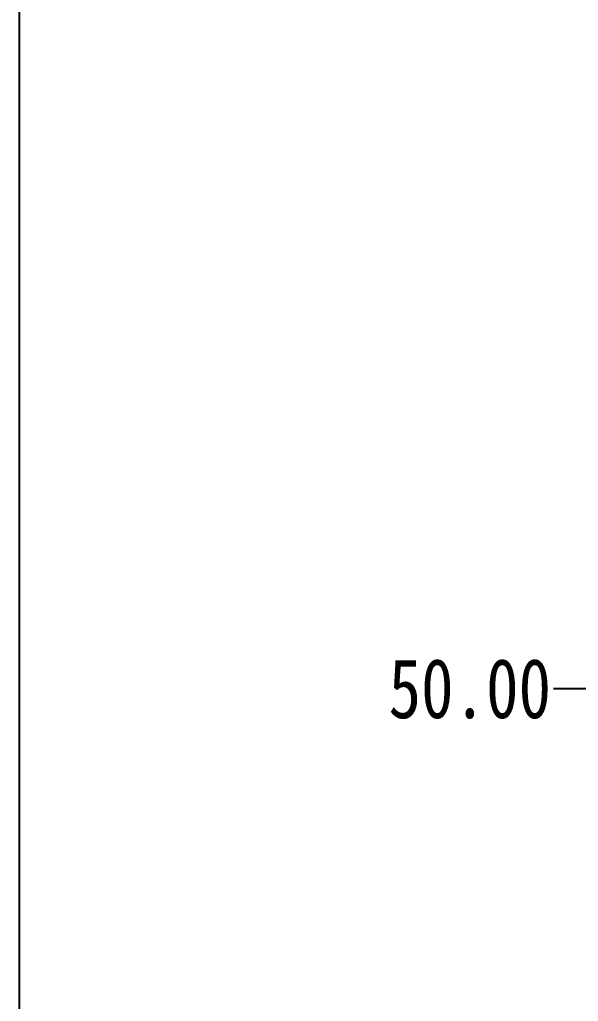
# Model space of a CAD drawing. Header units: millimetres. Extents: x 1147 to 12155, y -6137 to -4403.
# Drawn here: x 3746.7 to 3821.6, y -5255.7 to -5124.1 of the extents above; entities that cross this region are included whole.
import ezdxf

# ---------------------------------------------------------------- set-up
doc = ezdxf.new("R2010")
doc.units = ezdxf.units.MM
doc.header["$LTSCALE"] = 16.335
doc.header["$PDMODE"] = 3
doc.header["$PDSIZE"] = 0.3125
doc.layers.get('0').update_dxf_attribs({"linetype": 'CONTINUOUS'})
doc.layers.get('Defpoints').update_dxf_attribs({"linetype": 'CONTINUOUS'})
doc.styles.get("Standard").update_dxf_attribs({"font": 'txt', "width": 0.8})
doc.dimstyles.get("Standard").update_dxf_attribs({"dimtxt": 0.15625, "dimasz": 0.1875, "dimexe": 0.125, "dimexo": 0.0625, "dimtad": 0, "dimtih": 1, "dimtoh": 1, "dimdsep": 46, "dimtxsty": 'Standard', "dimcen": 0.09, "dimadec": 0, "dimazin": 0, "dimtp": 0.01, "dimtm": 0.01, "dimtfac": 1, "dimtofl": 0, "dimtmove": 0, "dimatfit": 3, "dimfxl": 0, "dimtolj": 1, "dimarcsym": 0})

# ---------------------------------------------------------------- blocks, each defined once
blk = doc.blocks.new('*D715')
at = {"color": 4, "lineweight": -2}
blk.add_line((3856.58, -5108.77), (3814.98, -5108.77), dxfattribs=at)
at = {"layer": 'Defpoints', "color": 0}
for p in [(3814.98, -5108.77), (3856.64, -5108.77), (4103.73, -5263.77)]:
    blk.add_point(p, dxfattribs=at)
at = {"color": 6, "insert": (3801.11, -5108.77), "char_height": 8, "attachment_point": 5}
blk.add_mtext('\\A1;155.00', dxfattribs=at)
blk = doc.blocks.new('*D716')
at = {"color": 4, "lineweight": -2}
blk.add_line((3858.67, -5058.77), (3814.98, -5058.77), dxfattribs=at)
at = {"layer": 'Defpoints', "color": 0}
for p in [(3814.98, -5058.77), (3858.73, -5058.77), (4103.73, -5263.77)]:
    blk.add_point(p, dxfattribs=at)
at = {"color": 6, "insert": (3800.58, -5058.77), "char_height": 8, "attachment_point": 5}
blk.add_mtext('\\A1;205.00', dxfattribs=at)
blk = doc.blocks.new('*D722')
at = {"color": 4, "lineweight": -2}
blk.add_line((3862.55, -5213.77), (3818.26, -5213.77), dxfattribs=at)
at = {"layer": 'Defpoints', "color": 0}
for p in [(3818.26, -5213.77), (3862.62, -5213.77), (4103.73, -5263.77)]:
    blk.add_point(p, dxfattribs=at)
at = {"color": 6, "insert": (3807.06, -5213.77), "char_height": 8, "attachment_point": 5}
blk.add_mtext('\\A1;50.00', dxfattribs=at)

msp = doc.modelspace()

# ---------------------------------------------------------------- linework, layer by layer
msp.add_lwpolyline([(3746.749, -4905.276), (4655.71, -4905.276), (4655.71, -5670.384), (3746.749, -5670.384)], close=True)

# ---------------------------------------------------------------- dimensions: what is measured, and where the dimension line sits
for feature_location, offset, picture, middle in [((3858.729, -5058.772), (-43.749, 0), '*D716', (3800.58, -5058.772)), ((3856.641, -5108.772), (-41.661, 0), '*D715', (3801.113, -5108.772)), ((3862.617, -5213.772), (-44.36, 0), '*D722', (3807.056, -5213.772))]:
    dim = msp.add_ordinate_dim(feature_location=feature_location, offset=offset, dtype=0, origin=(4103.729, -5263.772), dimstyle='Standard', override={"dimtxt": 8, "dimasz": 10, "dimgap": 0, "dimtih": 0, "dimtoh": 0, "dimzin": 0, "dimcen": 0, "dimclrd": 4, "dimclre": 4, "dimclrt": 6, "dimadec": 2, "dimtp": 0, "dimtm": 0, "dimtzin": 0})
    dim.commit()
    dim.dimension.update_dxf_attribs({"geometry": picture, "text_midpoint": middle})

doc.saveas('drawing.dxf')
